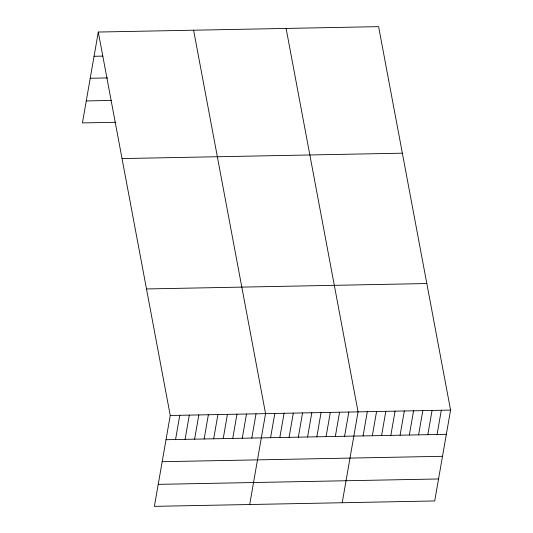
<?xml version="1.0" encoding="UTF-8"?>
<svg xmlns="http://www.w3.org/2000/svg" width="533" height="533" viewBox="0 0 533 533"><rect width="100%" height="100%" fill="white"/><g stroke="black" fill="none" stroke-linecap="round" stroke-linejoin="round"><path stroke-width="0.8" d="M98.292 32.04L170.247 415.474L154.39 506.35L434.708 500.96L450.572 410.084L378.61 26.65L98.292 32.04L82.428 122.916L115.788 122.277M175.55 439.525L179.781 415.294M185.084 439.345L189.308 415.107M194.612 439.159L198.842 414.927M204.146 438.979L208.376 414.741M213.673 438.792L217.904 414.561M223.207 438.612L227.438 414.374M232.734 438.426L236.965 414.194M242.268 438.246L246.499 414.008M251.796 438.059L256.027 413.828M249.697 504.518L265.561 413.641L193.599 30.208M270.577 437.7L274.808 413.461M279.832 437.52L284.062 413.288M289.079 437.346L293.31 413.108M298.333 437.167L302.557 412.928M307.581 436.987L311.812 412.755M316.835 436.807L321.059 412.575M326.083 436.634L330.313 412.395M335.33 436.454L339.561 412.222M344.585 436.274L348.815 412.042M342.206 502.739L358.063 411.862L286.108 28.429M363.086 435.921L367.317 411.683M372.334 435.741L376.565 411.509M381.588 435.561L385.819 411.329M390.836 435.388L395.066 411.15M400.09 435.208L404.314 410.976M409.337 435.028L413.568 410.796M418.592 434.855L422.816 410.617M427.839 434.675L432.07 410.437M437.087 434.495L441.317 410.263M94.061 56.278L102.796 56.112M90.224 78.271L107.693 77.931M86.266 100.924L111.683 100.437M122.037 158.574L402.355 153.184M146.502 288.946L426.826 283.549M170.247 415.474L450.572 410.084M166.023 439.712L446.341 434.315M162.185 461.705L442.503 456.308M158.228 484.357L438.546 478.967"/></g></svg>
